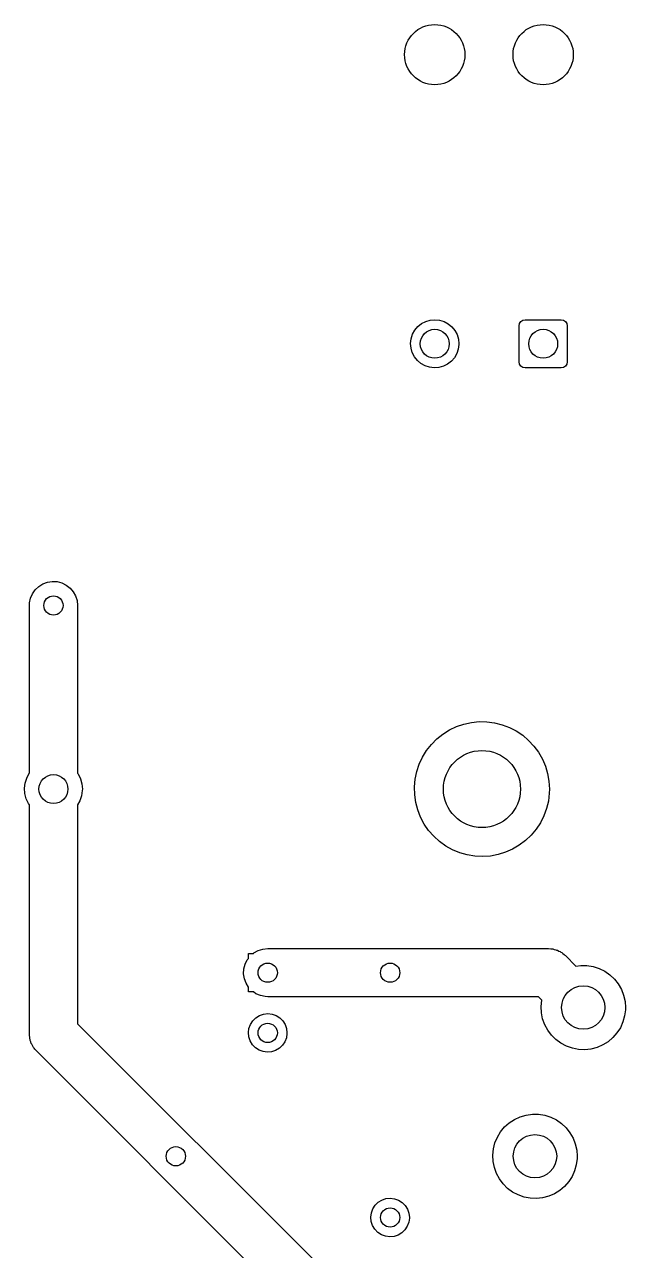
# Model space of a CAD drawing. Extents: x 38 to 260, y -144 to -47.
# Drawn here: x 191.8 to 216.8, y -99.2 to -48.3 of the extents above; entities that cross this region are included whole.
import ezdxf

# ---------------------------------------------------------------- set-up
doc = ezdxf.new("R2010")
doc.units = 0
doc.layers.add('BLACK', color=7, linetype='CONTINUOUS')

msp = doc.modelspace()

# ---------------------------------------------------------------- linework, layer by layer
at = {"layer": 'BLACK', "linetype": 'CONTINUOUS'}
for p, q in [((208.673, -60.5477), (208.867, -60.53)), ((208.867, -60.53), (209.061, -60.5504)), ((212.514, -60.549), (212.61, -60.53)), ((212.61, -60.53), (214.11, -60.53)), ((214.11, -60.53), (214.206, -60.549)), ((207.941, -61.1361), (208.035, -60.965)), ((208.035, -60.965), (208.16, -60.8155)), ((208.16, -60.8155), (208.312, -60.6932)), ((208.312, -60.6932), (208.485, -60.6028)), ((208.485, -60.6028), (208.673, -60.5477)), ((209.061, -60.5504), (209.248, -60.6081)), ((209.248, -60.6081), (209.419, -60.701)), ((209.419, -60.701), (209.57, -60.8254)), ((209.57, -60.8254), (209.693, -60.9766)), ((209.693, -60.9766), (209.785, -61.1489)), ((212.36, -60.78), (212.379, -60.6843)), ((212.36, -62.28), (212.36, -60.78)), ((212.379, -60.6843), (212.433, -60.6032)), ((212.433, -60.6032), (212.514, -60.549)), ((214.206, -60.549), (214.287, -60.6032)), ((214.287, -60.6032), (214.341, -60.6843)), ((214.341, -60.6843), (214.36, -60.78)), ((214.36, -60.78), (214.36, -62.28)), ((207.86, -61.516), (207.882, -61.3221)), ((207.876, -61.7105), (207.86, -61.516)), ((207.882, -61.3221), (207.941, -61.1361)), ((209.785, -61.1489), (209.841, -61.3358)), ((209.86, -61.5579), (209.835, -61.7515)), ((209.841, -61.3358), (209.86, -61.53)), ((209.86, -61.53), (209.86, -61.5579)), ((207.93, -61.8981), (207.876, -61.7105)), ((208.019, -62.0717), (207.93, -61.8981)), ((208.141, -62.2247), (208.019, -62.0717)), ((209.774, -61.9367), (209.677, -62.1064)), ((209.835, -61.7515), (209.774, -61.9367)), ((208.289, -62.3511), (208.141, -62.2247)), ((208.46, -62.4464), (208.289, -62.3511)), ((208.645, -62.5067), (208.46, -62.4464)), ((208.839, -62.5298), (208.645, -62.5067)), ((209.034, -62.5148), (208.839, -62.5298)), ((209.222, -62.4623), (209.034, -62.5148)), ((209.396, -62.3743), (209.222, -62.4623)), ((209.55, -62.2542), (209.396, -62.3743)), ((209.677, -62.1064), (209.55, -62.2542)), ((212.379, -62.3757), (212.36, -62.28)), ((212.433, -62.4568), (212.379, -62.3757)), ((212.514, -62.511), (212.433, -62.4568)), ((212.61, -62.53), (212.514, -62.511)), ((214.11, -62.53), (212.61, -62.53)), ((214.206, -62.511), (214.11, -62.53)), ((214.287, -62.4568), (214.206, -62.511)), ((214.341, -62.3757), (214.287, -62.4568)), ((214.36, -62.28), (214.341, -62.3757)), ((192.167, -71.9021), (192.283, -71.7366)), ((192.283, -71.7366), (192.43, -71.5977)), ((192.43, -71.5977), (192.602, -71.4912)), ((192.602, -71.4912), (192.791, -71.4214)), ((192.791, -71.4214), (192.991, -71.3912)), ((192.991, -71.3912), (193.193, -71.4018)), ((193.193, -71.4018), (193.389, -71.4527)), ((193.389, -71.4527), (193.57, -71.542)), ((193.57, -71.542), (193.73, -71.6658)), ((193.73, -71.6658), (193.861, -71.8193)), ((192.045, -72.2855), (192.087, -72.0876)), ((192.087, -72.0876), (192.167, -71.9021)), ((193.861, -71.8193), (193.959, -71.9961)), ((193.959, -71.9961), (194.02, -72.1889)), ((194.02, -72.1889), (194.04, -72.39)), ((192.04, -72.39), (192.045, -72.2855)), ((192.04, -79.3483), (192.04, -72.39)), ((194.04, -72.39), (194.04, -79.352)), ((209.762, -77.4176), (210.067, -77.3131)), ((210.067, -77.3131), (210.382, -77.2445)), ((210.382, -77.2445), (210.703, -77.2125)), ((210.703, -77.2125), (211.025, -77.2175)), ((211.025, -77.2175), (211.345, -77.2596)), ((211.345, -77.2596), (211.657, -77.3381)), ((208.946, -77.9292), (209.198, -77.7276)), ((209.198, -77.7276), (209.471, -77.5563)), ((209.471, -77.5563), (209.762, -77.4176)), ((211.657, -77.3381), (211.959, -77.4521)), ((211.959, -77.4521), (212.245, -77.5999)), ((212.245, -77.5999), (212.513, -77.7797)), ((212.513, -77.7797), (212.758, -77.9891)), ((208.521, -78.412), (208.72, -78.1583)), ((208.72, -78.1583), (208.946, -77.9292)), ((212.758, -77.9891), (212.977, -78.2252)), ((212.977, -78.2252), (213.168, -78.485)), ((208.217, -78.9793), (208.352, -78.6869)), ((208.352, -78.6869), (208.521, -78.412)), ((213.168, -78.485), (213.328, -78.765)), ((213.328, -78.765), (213.454, -79.0615)), ((191.931, -79.5508), (192.034, -79.3564)), ((192.034, -79.3564), (192.04, -79.3483)), ((194.04, -79.352), (194.063, -79.383)), ((208.05, -79.601), (208.115, -79.2853)), ((208.115, -79.2853), (208.217, -78.9793)), ((213.454, -79.0615), (213.546, -79.3706)), ((213.546, -79.3706), (213.601, -79.6882)), ((191.84, -79.9786), (191.866, -79.7605)), ((191.866, -79.7605), (191.931, -79.5508)), ((194.063, -79.383), (194.16, -79.58)), ((194.16, -79.58), (194.22, -79.7913)), ((194.22, -79.7913), (194.24, -80.01)), ((208.021, -79.922), (208.05, -79.601)), ((213.601, -79.6882), (213.62, -80.01)), ((191.855, -80.1977), (191.84, -79.9786)), ((191.909, -80.4106), (191.855, -80.1977)), ((194.207, -80.2901), (194.136, -80.4981)), ((194.238, -80.0728), (194.207, -80.2901)), ((194.24, -80.01), (194.238, -80.0728)), ((208.03, -80.2443), (208.021, -79.922)), ((208.075, -80.5634), (208.03, -80.2443)), ((213.614, -80.1858), (213.576, -80.5058)), ((213.62, -80.01), (213.614, -80.1858)), ((192.001, -80.61), (191.909, -80.4106)), ((192.04, -80.6655), (192.001, -80.61)), ((192.04, -90.17), (192.04, -80.6655)), ((194.136, -80.4981), (194.04, -80.67)), ((194.04, -80.67), (194.04, -89.7558)), ((208.157, -80.8752), (208.075, -80.5634)), ((208.274, -81.1756), (208.157, -80.8752)), ((213.5, -80.8193), (213.39, -81.122)), ((213.576, -80.5058), (213.5, -80.8193)), ((208.425, -81.4605), (208.274, -81.1756)), ((213.39, -81.122), (213.245, -81.41)), ((208.608, -81.7261), (208.425, -81.4605)), ((208.819, -81.9691), (208.608, -81.7261)), ((213.068, -81.6794), (212.861, -81.9267)), ((213.245, -81.41), (213.068, -81.6794)), ((209.058, -82.186), (208.819, -81.9691)), ((209.32, -82.3741), (209.058, -82.186)), ((209.601, -82.5309), (209.32, -82.3741)), ((212.369, -82.3422), (212.091, -82.5048)), ((212.627, -82.1486), (212.369, -82.3422)), ((212.861, -81.9267), (212.627, -82.1486)), ((209.899, -82.6543), (209.601, -82.5309)), ((210.209, -82.7426), (209.899, -82.6543)), ((210.527, -82.7947), (210.209, -82.7426)), ((210.849, -82.8098), (210.527, -82.7947)), ((211.171, -82.7879), (210.849, -82.8098)), ((211.488, -82.7292), (211.171, -82.7879)), ((211.796, -82.6344), (211.488, -82.7292)), ((212.091, -82.5048), (211.796, -82.6344)), ((201.13, -87.0381), (201.13, -86.83)), ((201.13, -86.83), (201.335, -86.83)), ((201.335, -86.83), (201.359, -86.8089)), ((201.359, -86.8089), (201.536, -86.7109)), ((201.536, -86.7109), (201.729, -86.6504)), ((201.729, -86.6504), (201.93, -86.63)), ((201.93, -86.63), (213.577, -86.63)), ((213.577, -86.63), (213.682, -86.6355)), ((213.682, -86.6355), (213.718, -86.643)), ((213.718, -86.643), (213.754, -86.6458)), ((213.754, -86.6458), (213.816, -86.6636)), ((213.816, -86.6636), (213.879, -86.6768)), ((213.879, -86.6768), (213.913, -86.6914)), ((213.913, -86.6914), (213.948, -86.7015)), ((213.948, -86.7015), (214.006, -86.7314)), ((214.006, -86.7314), (214.065, -86.7571)), ((214.065, -86.7571), (214.095, -86.7781)), ((214.095, -86.7781), (214.128, -86.7952)), ((214.128, -86.7952), (214.178, -86.836)), ((214.178, -86.836), (214.23, -86.873)), ((214.23, -86.873), (214.256, -86.8997)), ((214.256, -86.8997), (214.284, -86.9229)), ((214.284, -86.9229), (214.72, -87.3586)), ((200.931, -87.6788), (200.942, -87.477)), ((200.942, -87.477), (200.993, -87.2814)), ((200.993, -87.2814), (201.082, -87.1001)), ((201.082, -87.1001), (201.13, -87.0381)), ((214.72, -87.3586), (214.918, -87.3315)), ((214.918, -87.3315), (215.178, -87.3349)), ((215.178, -87.3349), (215.434, -87.3766)), ((215.434, -87.3766), (215.681, -87.4557)), ((215.681, -87.4557), (215.914, -87.5704)), ((200.961, -87.8787), (200.931, -87.6788)), ((201.031, -88.0684), (200.961, -87.8787)), ((215.914, -87.5704), (216.127, -87.7182)), ((216.127, -87.7182), (216.316, -87.896)), ((216.316, -87.896), (216.476, -88.0997)), ((201.13, -88.2277), (201.031, -88.0684)), ((201.13, -88.43), (201.13, -88.2277)), ((201.338, -88.43), (201.13, -88.43)), ((201.442, -88.5029), (201.338, -88.43)), ((201.628, -88.5832), (201.442, -88.5029)), ((216.476, -88.0997), (216.605, -88.3249)), ((216.605, -88.3249), (216.699, -88.5666)), ((201.825, -88.6245), (201.628, -88.5832)), ((201.93, -88.63), (201.825, -88.6245)), ((213.163, -88.63), (201.93, -88.63)), ((213.303, -88.7701), (213.163, -88.63)), ((213.276, -89.0324), (213.302, -88.7744)), ((213.288, -89.2915), (213.276, -89.0324)), ((213.302, -88.7744), (213.303, -88.7701)), ((216.699, -88.5666), (216.756, -88.8196)), ((216.756, -88.8196), (216.775, -89.0783)), ((201.31, -89.6244), (201.437, -89.4996)), ((201.437, -89.4996), (201.589, -89.4061)), ((201.589, -89.4061), (201.758, -89.3487)), ((201.758, -89.3487), (201.936, -89.33)), ((201.936, -89.33), (202.113, -89.3511)), ((202.113, -89.3511), (202.281, -89.411)), ((202.281, -89.411), (202.431, -89.5065)), ((202.431, -89.5065), (202.557, -89.6331)), ((213.339, -89.5459), (213.288, -89.2915)), ((213.427, -89.79), (213.339, -89.5459)), ((216.74, -89.4271), (216.67, -89.6768)), ((216.773, -89.1698), (216.74, -89.4271)), ((216.775, -89.0783), (216.773, -89.1698)), ((194.04, -89.7558), (203.907, -99.6229)), ((201.13, -90.1188), (201.152, -89.9419)), ((201.152, -89.9419), (201.213, -89.7743)), ((201.213, -89.7743), (201.31, -89.6244)), ((202.557, -89.6331), (202.651, -89.7843)), ((202.651, -89.7843), (202.71, -89.9528)), ((202.71, -89.9528), (202.73, -90.13)), ((213.549, -90.0185), (213.427, -89.79)), ((213.705, -90.2264), (213.549, -90.0185)), ((216.563, -89.9133), (216.423, -90.1314)), ((216.67, -89.6768), (216.563, -89.9133)), ((192.044, -90.2065), (192.04, -90.17)), ((192.043, -90.2432), (192.044, -90.2065)), ((192.054, -90.3068), (192.043, -90.2432)), ((192.06, -90.3711), (192.054, -90.3068)), ((192.071, -90.4061), (192.06, -90.3711)), ((192.078, -90.4423), (192.071, -90.4061)), ((192.102, -90.5023), (192.078, -90.4423)), ((192.121, -90.5639), (192.102, -90.5023)), ((192.139, -90.5961), (192.121, -90.5639)), ((201.147, -90.2963), (201.13, -90.1188)), ((201.204, -90.4656), (201.147, -90.2963)), ((201.296, -90.6181), (201.204, -90.4656)), ((202.642, -90.4957), (202.543, -90.6442)), ((202.705, -90.329), (202.642, -90.4957)), ((202.73, -90.1523), (202.705, -90.329)), ((202.73, -90.13), (202.73, -90.1523)), ((213.889, -90.409), (213.705, -90.2264)), ((214.098, -90.5623), (213.889, -90.409)), ((214.328, -90.6831), (214.098, -90.5623)), ((216.054, -90.494), (215.833, -90.6305)), ((216.252, -90.3264), (216.054, -90.494)), ((216.423, -90.1314), (216.252, -90.3264)), ((192.152, -90.6302), (192.139, -90.5961)), ((192.188, -90.6842), (192.152, -90.6302)), ((192.219, -90.7407), (192.188, -90.6842)), ((192.243, -90.7686), (192.219, -90.7407)), ((192.263, -90.7993), (192.243, -90.7686)), ((192.333, -90.8771), (192.263, -90.7993)), ((202.2, -100.744), (192.333, -90.8771)), ((201.42, -90.7464), (201.296, -90.6181)), ((201.569, -90.8441), (201.42, -90.7464)), ((201.736, -90.9062), (201.569, -90.8441)), ((201.913, -90.9298), (201.736, -90.9062)), ((202.091, -90.9137), (201.913, -90.9298)), ((202.26, -90.8585), (202.091, -90.9137)), ((202.414, -90.7672), (202.26, -90.8585)), ((202.543, -90.6442), (202.414, -90.7672)), ((214.572, -90.7686), (214.328, -90.6831)), ((214.827, -90.817), (214.572, -90.7686)), ((215.086, -90.8272), (214.827, -90.817)), ((215.344, -90.799), (215.086, -90.8272)), ((215.595, -90.7329), (215.344, -90.799)), ((215.833, -90.6305), (215.595, -90.7329)), ((212.172, -93.7194), (212.407, -93.6108)), ((212.407, -93.6108), (212.656, -93.5382)), ((212.656, -93.5382), (212.913, -93.5033)), ((212.913, -93.5033), (213.173, -93.5067)), ((213.173, -93.5067), (213.429, -93.5484)), ((213.429, -93.5484), (213.676, -93.6274)), ((211.595, -94.2338), (211.761, -94.0343)), ((211.761, -94.0343), (211.955, -93.8616)), ((211.955, -93.8616), (212.172, -93.7194)), ((213.676, -93.6274), (213.908, -93.7421)), ((213.908, -93.7421), (214.121, -93.89)), ((214.121, -93.89), (214.31, -94.0677)), ((214.31, -94.0677), (214.471, -94.2714)), ((211.36, -94.6947), (211.461, -94.4555)), ((211.461, -94.4555), (211.595, -94.2338)), ((214.471, -94.2714), (214.6, -94.4966)), ((214.6, -94.4966), (214.694, -94.7383)), ((211.271, -95.2042), (211.297, -94.9461)), ((211.297, -94.9461), (211.36, -94.6947)), ((214.694, -94.7383), (214.751, -94.9913)), ((214.751, -94.9913), (214.77, -95.25)), ((211.283, -95.4633), (211.271, -95.2042)), ((211.334, -95.7177), (211.283, -95.4633)), ((214.735, -95.5989), (214.664, -95.8485)), ((214.768, -95.3416), (214.735, -95.5989)), ((214.77, -95.25), (214.768, -95.3416)), ((211.421, -95.9618), (211.334, -95.7177)), ((211.544, -96.1903), (211.421, -95.9618)), ((214.558, -96.085), (214.418, -96.3032)), ((214.664, -95.8485), (214.558, -96.085)), ((211.699, -96.3981), (211.544, -96.1903)), ((211.883, -96.5807), (211.699, -96.3981)), ((212.093, -96.7341), (211.883, -96.5807)), ((214.049, -96.6658), (213.828, -96.8023)), ((214.247, -96.4982), (214.049, -96.6658)), ((214.418, -96.3032), (214.247, -96.4982)), ((206.39, -97.2844), (206.517, -97.1596)), ((206.517, -97.1596), (206.669, -97.0661)), ((206.669, -97.0661), (206.838, -97.0087)), ((206.838, -97.0087), (207.016, -96.99)), ((207.016, -96.99), (207.193, -97.0111)), ((207.193, -97.0111), (207.361, -97.071)), ((207.361, -97.071), (207.511, -97.1665)), ((207.511, -97.1665), (207.637, -97.2931)), ((212.322, -96.8549), (212.093, -96.7341)), ((212.567, -96.9404), (212.322, -96.8549)), ((212.822, -96.9888), (212.567, -96.9404)), ((213.081, -96.9989), (212.822, -96.9888)), ((213.339, -96.9707), (213.081, -96.9989)), ((213.59, -96.9047), (213.339, -96.9707)), ((213.828, -96.8023), (213.59, -96.9047)), ((206.21, -97.7788), (206.232, -97.6019)), ((206.232, -97.6019), (206.293, -97.4343)), ((206.293, -97.4343), (206.39, -97.2844)), ((207.637, -97.2931), (207.731, -97.4443)), ((207.731, -97.4443), (207.79, -97.6128)), ((207.79, -97.6128), (207.81, -97.79)), ((206.227, -97.9563), (206.21, -97.7788)), ((206.284, -98.1256), (206.227, -97.9563)), ((206.376, -98.2781), (206.284, -98.1256)), ((207.722, -98.1557), (207.623, -98.3042)), ((207.785, -97.989), (207.722, -98.1557)), ((207.81, -97.8123), (207.785, -97.989)), ((207.81, -97.79), (207.81, -97.8123)), ((206.5, -98.4064), (206.376, -98.2781)), ((206.649, -98.5041), (206.5, -98.4064)), ((206.816, -98.5662), (206.649, -98.5041)), ((206.993, -98.5898), (206.816, -98.5662)), ((207.171, -98.5737), (206.993, -98.5898)), ((207.34, -98.5185), (207.171, -98.5737)), ((207.494, -98.4272), (207.34, -98.5185)), ((207.623, -98.3042), (207.494, -98.4272))]:
    msp.add_line(p, q, dxfattribs=at)
at = {"layer": 'BLACK'}
for centre, radius in [((208.86, -49.53), 1.25), ((213.36, -49.53), 1.25), ((208.86, -61.53), 0.6), ((213.36, -61.53), 0.6), ((193.04, -72.39), 0.4), ((210.82, -80.01), 1.6), ((193.04, -80.01), 0.6), ((201.93, -87.63), 0.4), ((207.01, -87.63), 0.4), ((215.025, -89.0783), 0.9), ((201.93, -90.13), 0.4), ((213.02, -95.25), 0.9), ((198.12, -95.25), 0.4), ((207.01, -97.79), 0.4)]:
    msp.add_circle(centre, radius, dxfattribs=at)

doc.saveas('drawing.dxf')
